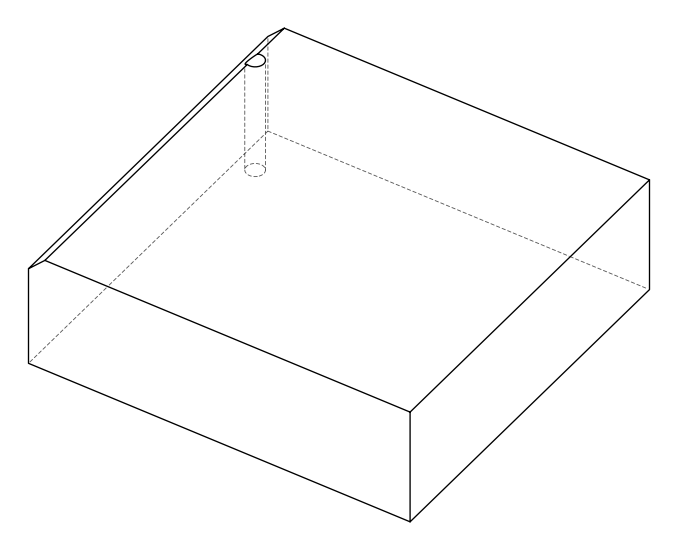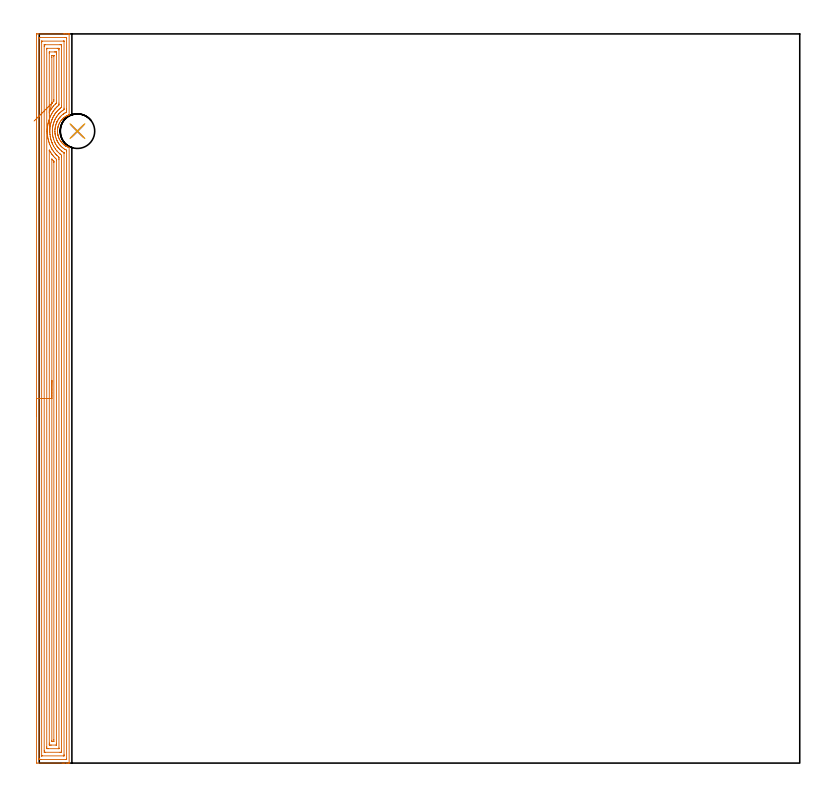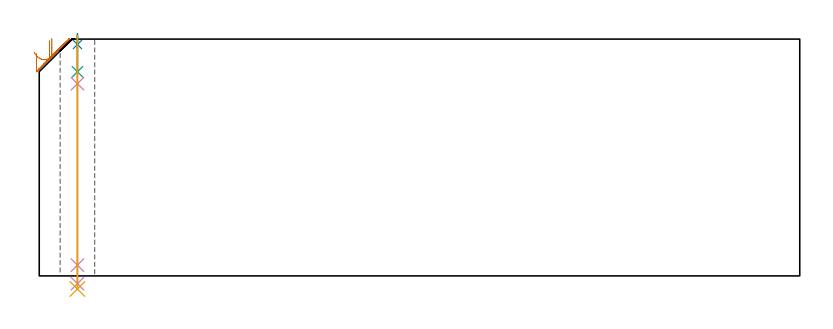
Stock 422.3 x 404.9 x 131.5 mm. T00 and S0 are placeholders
(PLAN: 5 operations, 4 tool changes, 24.2 min)
(1 AREA_MILL | FG_CHAMFER_SURFACE | UGT0205_001 | 22.87 min | 66330 mm3)
(2 SPOT_DRILL | STEP1HOLE | NXT0321_9005460120000 | 0.05 min | 170 mm3)
(3 DRILL_BLIND_HOLE_INTO_CENTER | STEP1HOLE | NXT0301_092 | 0.08 min | 1716 mm3)
(4 GUN_DRILL_THROUGH_HOLE | STEP1HOLE | UGT0307_009 | 0.66 min | 12939 mm3)
(5 DRILL_TO_ENLARGE_THROUGH_HOLE | STEP1HOLE | UGT0301_259 | 0.56 min | 22954 mm3)
(TOOL UGT0205_001 | Chamfer Mill 20 x 3 x 45 deg. | D20 FL50 Z2)
(TOOL NXT0321_9005460120000 | NC Spot Drill, 142deg, 12mm, Carbide, Uncoated | D12 PA142 FL30 Z2)
(TOOL NXT0301_092 | Carbide Drill 12.1mm [860.1-1210-061A1-MM 2214] | D12.1 PA140 FL77 Z2)
(TOOL UGT0307_009 | Gun Drill 12 mm | D12 PA130 FL24 Z1)
(TOOL UGT0301_259 | Twist Drill 19.2 mm | D19.2 PA118 FL140 Z2)
(OP 1 AREA_MILL)
G17 G21 G94 G90
T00 M6
G54
G17 G0 G90 X-1.5 Y192.45 S1061 M3
G43 Z141.5 H0
Z123.4
G94 G1 Y192.488 Z122.528 F250.
Y192.602 Z121.664
Y192.791 Z120.812
Y193.053 Z119.98
Y193.387 Z119.174
Y193.79 Z118.4
Y194.258 Z117.664
Y194.79 Z116.972
Y195.379 Z116.329
Y196.022 Z115.74
Y196.714 Z115.209
Y197.45 Z114.74
Y198.224 Z114.337
Y199.03 Z114.003
Y199.862 Z113.741
Y200.713 Z113.552
Y201.578 Z113.438
Y202.45 Z113.4
Y403.979
X-1.499 Y404.286 Z113.401
X-1.494 Y404.866 Z113.404
X-1.492 Y404.893 Z113.406
X-0.915 Y404.897 Z113.983
X-0.302 Y404.9 Z114.595
X13.342 Z128.236
X13.898 Z128.795
X14.233 Z129.129
X14.789 Z129.685
X15.124 Z130.019
X15.793 Z130.692
X16.16 Z131.06
X16.548 Y404.897 Z131.44
X16.592 Y404.894 Z131.483
X16.597 Y404.892 Z131.488
X16.6 Y404.732 Z131.5
Y360.001
X16.595 Y359.993 Z131.494
X16.585 Y359.981 Z131.484
X16.537 Y359.962 Z131.436
X16.143 Y359.809 Z131.04
X15.702 Y359.624 Z130.6
X15.569 Y359.562 Z130.465
X15.561 Y359.559 Z130.457
X15.485 Y359.52 Z130.384
X15.184 Y359.364 Z130.084
X14.814 Y359.157 Z129.713
X14.678 Y359.071 Z129.576
X14.434 Y358.918 Z129.333
X14.061 Y358.666 Z128.96
X13.927 Y358.566 Z128.827
X13.719 Y358.396 Z128.619
X13.477 Y358.198 Z128.376
X13.416 Y358.143 Z128.314
X13.342 Y358.076 Z128.238
X13.282 Y358.025 Z128.181
X13.08 Y357.846 Z127.979
X13.045 Y357.813 Z127.942
X13.041 Y357.811 Z127.939
X13.014 Y357.785 Z127.913
X13.002 Y357.773 Z127.901
X12.59 Y357.334 Z127.488
X12.517 Y357.25 Z127.415
X12.451 Y357.173 Z127.346
X12.363 Y357.074 Z127.262
X12.257 Y356.953 Z127.156
X12.194 Y356.881 Z127.093
X12.155 Y356.83 Z127.053
X11.853 Y356.413 Z126.75
X11.568 Y355.988 Z126.465
X11.268 Y355.481 Z126.166
X11.128 Y355.209 Z126.028
X11.07 Y355.095 Z125.97
X10.872 Y354.651 Z125.771
X10.723 Y354.273 Z125.619
X10.694 Y354.203 Z125.592
X10.544 Y353.758 Z125.443
X10.411 Y353.31 Z125.311
X10.38 Y353.193 Z125.28
X10.327 Y352.934 Z125.222
X10.299 Y352.806 Z125.196
X10.229 Y352.417 Z125.125
X10.171 Y351.991 Z125.068
X10.169 Y351.971 Z125.065
X10.164 Y351.905 Z125.058
X10.129 Y351.525 Z125.024
X10.112 Y351.14 Z125.009
X10.109 Y351.078 Z125.007
X10.112 Y350.632 Z125.008
X10.123 Y350.429 Z125.016
X10.125 Y350.382 Z125.02
X10.127 Y350.348 Z125.023
X10.135 Y350.185 Z125.032
X10.174 Y349.808 Z125.066
X10.18 Y349.739 Z125.074
X10.198 Y349.613 Z125.094
X10.244 Y349.292 Z125.142
X10.314 Y348.915 Z125.21
X10.326 Y348.847 Z125.224
X10.334 Y348.803 Z125.234
X10.351 Y348.726 Z125.251
X10.372 Y348.643 Z125.271
X10.381 Y348.607 Z125.28
X10.573 Y347.954 Z125.47
X10.636 Y347.774 Z125.533
X10.669 Y347.678 Z125.566
X10.705 Y347.575 Z125.6
X10.729 Y347.505 Z125.625
X10.907 Y347.061 Z125.804
X11.08 Y346.686 Z125.979
X11.176 Y346.496 Z126.075
X11.268 Y346.316 Z126.166
X11.314 Y346.236 Z126.211
X11.352 Y346.169 Z126.249
X11.63 Y345.718 Z126.528
X11.924 Y345.276 Z126.824
X12.037 Y345.122 Z126.936
X12.098 Y345.045 Z126.997
X12.154 Y344.974 Z127.052
X12.658 Y344.383 Z127.555
X12.847 Y344.184 Z127.743
X13.042 Y343.993 Z127.938
X13.197 Y343.854 Z128.094
X13.342 Y343.725 Z128.238
X13.528 Y343.556 Z128.427
X13.601 Y343.491 Z128.501
X13.762 Y343.36 Z128.662
X13.787 Y343.341 Z128.687
X13.819 Y343.317 Z128.719
X13.928 Y343.235 Z128.827
X14.367 Y342.929 Z129.265
X14.585 Y342.788 Z129.484
X14.678 Y342.728 Z129.574
X14.777 Y342.663 Z129.676
X14.814 Y342.639 Z129.713
X14.882 Y342.598 Z129.781
X14.995 Y342.537 Z129.894
X15.124 Y342.469 Z130.019
X15.289 Y342.38 Z130.186
X15.319 Y342.366 Z130.217
X15.569 Y342.244 Z130.466
X15.702 Y342.179 Z130.599
X15.961 Y342.068 Z130.861
X16.142 Y341.991 Z131.042
X16.243 Y341.952 Z131.143
X16.536 Y341.837 Z131.435
X16.595 Y341.806 Z131.492
X16.6 Y341.77 Z131.5
Y0.168
X16.597 Y0.01 Z131.488
X16.55 Y0.007 Z131.441
X16.16 Y0. Z131.06
X15.793 Z130.692
X15.124 Z130.019
X13.898 Z128.795
X13.342 Z128.236
X12.729 Z127.624
X-1.193 Y0.001 Z113.704
X-1.492 Y0.01 Z113.406
X-1.499 Y0.307 Z113.399
Y0.329
X-1.5 Y202.45 Z113.4
X-0.086 Z114.814
X-0.085 Y402.561 Z114.815
X-0.084 Y402.624 Z114.816
X-0.079 Y402.748 Z114.821
X-0.067 Y402.89 Z114.833
X-0.024 Y402.892 Z114.876
X0.469 Y402.899 Z115.369
X14.233 Y402.9 Z129.133
X14.726 Y402.898 Z129.626
X15.124 Y402.892 Z130.024
X15.174 Y402.89 Z130.074
X15.181 Y402.686 Z130.081
X15.185 Y402.562 Z130.085
Y402.5
X15.186 Y402.437 Z130.086
Y363.142
X15.183 Y362.311 Z130.083
X15.181 Y362.254 Z130.081
X15.124 Y361.472 Z130.024
X15.091 Y361.451 Z129.991
X15.036 Y361.418 Z129.936
X14.518 Y361.132 Z129.418
X14.233 Y360.969 Z129.133
X13.959 Y360.799 Z128.859
X13.534 Y360.525 Z128.434
X13.421 Y360.445 Z128.321
X13.342 Y360.384 Z128.242
X12.927 Y360.047 Z127.827
X12.433 Y359.632 Z127.333
X11.996 Y359.194 Z126.896
X11.569 Y358.739 Z126.469
X11.563 Y358.732 Z126.463
X11.163 Y358.243 Z126.063
X10.87 Y357.846 Z125.77
X10.787 Y357.727 Z125.687
X10.669 Y357.548 Z125.569
X10.439 Y357.183 Z125.339
X10.302 Y356.953 Z125.202
X10.112 Y356.618 Z125.012
X9.829 Y356.059 Z124.729
X9.819 Y356.039 Z124.719
X9.812 Y356.024 Z124.712
X9.778 Y355.944 Z124.678
X9.552 Y355.393 Z124.452
X9.462 Y355.166 Z124.362
X9.315 Y354.737 Z124.215
X9.167 Y354.273 Z124.067
X9.131 Y354.151 Z124.031
X9.106 Y354.054 Z124.006
X8.95 Y353.38 Z123.85
X8.887 Y353.069 Z123.787
X8.811 Y352.563 Z123.711
X8.801 Y352.487 Z123.701
X8.729 Y351.752 Z123.629
X8.72 Y351.594 Z123.62
X8.701 Y350.887 Z123.601
X8.702 Y350.701 Z123.602
X8.735 Y349.96 Z123.635
X8.748 Y349.808 Z123.648
X8.789 Y349.416 Z123.689
X8.849 Y348.952 Z123.749
X8.855 Y348.915 Z123.755
X8.887 Y348.726 Z123.787
X9.031 Y348.022 Z123.931
X9.05 Y347.94 Z123.95
X9.08 Y347.828 Z123.98
X9.291 Y347.129 Z124.191
X9.507 Y346.507 Z124.407
X9.617 Y346.236 Z124.517
X9.778 Y345.858 Z124.678
X9.941 Y345.506 Z124.841
X9.973 Y345.44 Z124.873
X10.024 Y345.343 Z124.924
X10.323 Y344.795 Z125.223
X10.54 Y344.449 Z125.44
X10.669 Y344.252 Z125.569
X10.95 Y343.84 Z125.85
X11.163 Y343.556 Z126.063
X11.56 Y343.084 Z126.46
X11.932 Y342.663 Z126.832
X12.451 Y342.165 Z127.351
X12.893 Y341.77 Z127.793
X13.342 Y341.424 Z128.242
X14.141 Y340.877 Z129.041
X14.233 Y340.819 Z129.133
X14.38 Y340.729 Z129.28
X15.124 Y340.342 Z130.024
X15.169 Y340.315 Z130.069
X15.178 Y340.309 Z130.078
X15.181 Y340.253 Z130.081
X15.184 Y340.171 Z130.084
X15.185 Y340.046 Z130.085
X15.186 Y339.984 Z130.086
X15.185 Y2.339 Z130.085
X15.184 Y2.276 Z130.084
X15.179 Y2.153 Z130.079
X15.167 Y2.01 Z130.067
X15.124 Y2.008 Z130.024
X14.631 Y2.001 Z129.531
X0.867 Y2. Z115.767
X0.374 Y2.001 Z115.274
X-0.024 Y2.008 Z114.876
X-0.074 Y2.01 Z114.826
X-0.081 Y2.214 Z114.819
X-0.085 Y2.338 Z114.815
Y2.4
X-0.086 Y2.463 Z114.814
Y202.45
X1.328 Z116.228
X1.329 Y400.251 Z116.229
X1.33 Y400.713 Z116.23
X1.332 Y400.821 Z116.232
X1.335 Y400.873 Z116.235
X1.338 Y400.89 Z116.238
X1.386 Y400.893 Z116.286
X1.573 Y400.899 Z116.473
X13.528 Z128.428
X13.652 Y400.896 Z128.552
X13.75 Y400.89 Z128.65
X13.766 Y400.886 Z128.666
X13.768 Y400.88 Z128.668
X13.77 Y400.857 Z128.67
X13.771 Y400.713 Z128.671
Y363.667
X13.769 Y363.204 Z128.669
X13.767 Y362.989 Z128.667
X13.764 Y362.887 Z128.664
X13.701 Y362.843 Z128.601
X13.165 Y362.488 Z128.065
X12.901 Y362.311 Z127.801
X12.643 Y362.118 Z127.543
X12.451 Y361.968 Z127.351
X12.149 Y361.72 Z127.049
X11.789 Y361.418 Z126.689
X11.669 Y361.309 Z126.569
X11.56 Y361.204 Z126.46
X11.219 Y360.866 Z126.119
X10.893 Y360.525 Z125.793
X10.786 Y360.407 Z125.686
X10.669 Y360.273 Z125.569
X10.378 Y359.923 Z125.278
X10.144 Y359.632 Z125.044
X9.988 Y359.421 Z124.888
X9.778 Y359.124 Z124.678
X9.623 Y358.894 Z124.523
X9.523 Y358.739 Z124.423
X9.281 Y358.343 Z124.181
X8.991 Y357.846 Z123.891
X8.954 Y357.778 Z123.854
X8.887 Y357.644 Z123.787
X8.663 Y357.176 Z123.563
X8.563 Y356.953 Z123.463
X8.394 Y356.553 Z123.294
X8.196 Y356.059 Z123.096
X8.143 Y355.912 Z123.043
X7.996 Y355.483 Z122.896
X7.92 Y355.242 Z122.82
X7.898 Y355.166 Z122.798
X7.799 Y354.818 Z122.699
X7.73 Y354.54 Z122.63
X7.668 Y354.273 Z122.568
X7.567 Y353.809 Z122.467
X7.493 Y353.38 Z122.393
X7.441 Y353.043 Z122.341
X7.374 Y352.487 Z122.274
X7.348 Y352.243 Z122.248
X7.321 Y351.935 Z122.221
X7.304 Y351.594 Z122.204
X7.298 Y351.401 Z122.198
X7.288 Y350.701 Z122.188
X7.293 Y350.512 Z122.193
X7.325 Y349.808 Z122.225
X7.346 Y349.566 Z122.246
X7.417 Y348.915 Z122.317
X7.471 Y348.548 Z122.371
X7.564 Y348.022 Z122.464
X7.68 Y347.445 Z122.58
X7.76 Y347.129 Z122.66
X7.996 Y346.306 Z122.896
X8.019 Y346.236 Z122.919
X8.031 Y346.2 Z122.931
X8.351 Y345.343 Z123.251
X8.609 Y344.728 Z123.509
X8.742 Y344.449 Z123.642
X8.887 Y344.163 Z123.787
X9.219 Y343.556 Z124.119
X9.778 Y342.667 Z124.678
X9.784 Y342.657 Z124.684
X10.128 Y342.188 Z125.028
X10.307 Y341.96 Z125.207
X10.46 Y341.77 Z125.36
X10.669 Y341.529 Z125.569
X10.974 Y341.187 Z125.874
X11.274 Y340.877 Z126.174
X11.56 Y340.604 Z126.46
X12.255 Y339.984 Z127.155
X12.451 Y339.834 Z127.351
X13.014 Y339.42 Z127.914
X13.599 Y339.026 Z128.499
X13.727 Y338.937 Z128.627
X13.766 Y338.909 Z128.666
X13.767 Y338.901 Z128.667
X13.769 Y338.875 Z128.669
X13.771 Y338.661 Z128.671
Y4.649
X13.77 Y4.187 Z128.67
X13.768 Y4.079 Z128.668
X13.765 Y4.027 Z128.665
X13.761 Y4.01 Z128.661
X13.713 Y4.007 Z128.613
X13.527 Y4.001 Z128.427
X1.572 Z116.472
X1.448 Y4.004 Z116.348
X1.35 Y4.01 Z116.25
X1.334 Y4.013 Z116.234
X1.332 Y4.02 Z116.232
X1.33 Y4.043 Z116.23
X1.329 Y4.187 Z116.229
X1.328 Y202.45 Z116.228
X2.743 Z117.643
Y398.034
X2.748 Y398.829 Z117.648
X2.749 Y398.879 Z117.649
X2.786 Y398.89 Z117.686
X2.893 Y398.894 Z117.793
X3.109 Y398.897 Z118.009
X3.54 Y398.9 Z118.44
X11.587 Z126.487
X12.003 Y398.898 Z126.903
X12.211 Y398.894 Z127.111
X12.314 Y398.89 Z127.214
X12.351 Y398.882 Z127.251
X12.357 Y398.034 Z127.257
Y364.99
X12.352 Y364.196 Z127.252
X12.35 Y364.173 Z127.25
X12.337 Y364.16 Z127.237
X12.259 Y364.097 Z127.159
X11.864 Y363.792 Z126.764
X11.56 Y363.551 Z126.46
X11.369 Y363.395 Z126.269
X11.145 Y363.204 Z126.045
X10.895 Y362.977 Z125.795
X10.669 Y362.763 Z125.569
X10.442 Y362.538 Z125.342
X10.219 Y362.311 Z125.119
X10.007 Y362.081 Z124.907
X9.778 Y361.825 Z124.678
X9.59 Y361.606 Z124.49
X9.434 Y361.418 Z124.334
X9.193 Y361.111 Z124.093
X8.887 Y360.698 Z123.787
X8.814 Y360.597 Z123.714
X8.764 Y360.525 Z123.664
X8.519 Y360.157 Z123.419
X8.195 Y359.632 Z123.095
X8.121 Y359.506 Z123.021
X7.996 Y359.286 Z122.896
X7.804 Y358.931 Z122.704
X7.707 Y358.739 Z122.607
X7.509 Y358.333 Z122.409
X7.289 Y357.846 Z122.189
X7.233 Y357.716 Z122.133
X7.104 Y357.407 Z122.004
X6.977 Y357.08 Z121.877
X6.93 Y356.953 Z121.83
X6.749 Y356.416 Z121.649
X6.636 Y356.059 Z121.536
X6.538 Y355.735 Z121.438
X6.386 Y355.166 Z121.286
X6.352 Y355.027 Z121.252
X6.213 Y354.418 Z121.113
X6.19 Y354.297 Z121.09
X6.185 Y354.273 Z121.085
X6.067 Y353.527 Z120.967
X6.046 Y353.38 Z120.946
X5.971 Y352.73 Z120.871
X5.946 Y352.487 Z120.846
X5.902 Y351.906 Z120.802
X5.89 Y351.594 Z120.79
X5.878 Y351.037 Z120.778
X5.874 Y350.701 Z120.774
X5.893 Y350.129 Z120.793
X5.908 Y349.808 Z120.808
X5.958 Y349.171 Z120.858
X5.986 Y348.915 Z120.886
X6.082 Y348.154 Z120.982
X6.103 Y348.022 Z121.003
X6.213 Y347.394 Z121.113
X6.267 Y347.129 Z121.167
X6.281 Y347.061 Z121.181
X6.392 Y346.599 Z121.292
X6.491 Y346.236 Z121.391
X6.602 Y345.846 Z121.502
X6.76 Y345.343 Z121.66
X7.062 Y344.492 Z121.962
X7.078 Y344.449 Z121.978
X7.104 Y344.382 Z122.004
X7.466 Y343.556 Z122.366
X7.811 Y342.848 Z122.711
X7.912 Y342.663 Z122.812
X7.996 Y342.519 Z122.896
X8.454 Y341.77 Z123.354
X8.887 Y341.113 Z123.787
X9.054 Y340.877 Z123.954
X9.675 Y340.087 Z124.575
X9.762 Y339.984 Z124.662
X9.778 Y339.966 Z124.678
X10.196 Y339.514 Z125.096
X10.609 Y339.091 Z125.509
X10.669 Y339.034 Z125.569
X11.287 Y338.471 Z126.187
X11.56 Y338.236 Z126.46
X11.604 Y338.198 Z126.504
X12.35 Y337.592 Z127.25
X12.355 Y337.4 Z127.255
X12.356 Y337.305 Z127.256
X12.357 Y336.505 Z127.257
Y6.866
X12.352 Y6.071 Z127.252
X12.351 Y6.021 Z127.251
X12.314 Y6.01 Z127.214
X12.207 Y6.006 Z127.107
X11.991 Y6.003 Z126.891
X11.56 Y6. Z126.46
X3.513 Z118.413
X3.097 Y6.002 Z117.997
X2.889 Y6.006 Z117.789
X2.786 Y6.01 Z117.686
X2.749 Y6.018 Z117.649
X2.743 Y6.866 Z117.643
Y202.45
X4.157 Z119.057
Y396.523
X4.159 Y396.798 Z119.059
X4.162 Y396.876 Z119.062
X4.164 Y396.891 Z119.064
X4.168 Y396.894 Z119.068
X4.188 Y396.897 Z119.088
X4.269 Y396.899 Z119.169
X4.431 Y396.9 Z119.331
X10.018 Z124.918
X10.669 Y396.897 Z125.569
X10.916 Y396.893 Z125.816
X10.937 Y396.882 Z125.837
X10.939 Y396.87 Z125.839
X10.942 Y396.248 Z125.842
X10.943 Y395.973 Z125.843
Y366.502
X10.939 Y365.883 Z125.839
X10.936 Y365.615 Z125.836
X10.926 Y365.36 Z125.826
X10.589 Y365.07 Z125.489
X10.498 Y364.99 Z125.398
X10.118 Y364.649 Z125.018
X9.778 Y364.326 Z124.678
X9.662 Y364.213 Z124.562
X9.547 Y364.097 Z124.447
X9.229 Y363.754 Z124.129
X8.887 Y363.382 Z123.787
X8.804 Y363.287 Z123.704
X8.734 Y363.204 Z123.634
X8.404 Y362.794 Z123.304
X8.029 Y362.311 Z122.929
X8.014 Y362.292 Z122.914
X7.996 Y362.265 Z122.896
X7.653 Y361.761 Z122.553
X7.428 Y361.418 Z122.328
X7.104 Y360.901 Z122.004
X6.965 Y360.665 Z121.865
X6.886 Y360.525 Z121.786
X6.65 Y360.087 Z121.55
X6.421 Y359.632 Z121.321
X6.353 Y359.491 Z121.253
X6.213 Y359.189 Z121.113
X6.076 Y358.876 Z120.976
X6.019 Y358.739 Z120.919
X5.819 Y358.241 Z120.719
X5.665 Y357.846 Z120.565
X5.577 Y357.59 Z120.477
X5.362 Y356.953 Z120.262
X5.353 Y356.922 Z120.253
X5.322 Y356.825 Z120.222
X5.156 Y356.226 Z120.056
X5.113 Y356.059 Z120.013
X4.98 Y355.51 Z119.88
X4.904 Y355.166 Z119.804
X4.823 Y354.774 Z119.723
X4.738 Y354.273 Z119.638
X4.695 Y354.009 Z119.595
X4.611 Y353.38 Z119.511
X4.592 Y353.219 Z119.492
X4.52 Y352.487 Z119.42
X4.514 Y352.405 Z119.414
X4.47 Y351.594 Z119.37
X4.468 Y351.557 Z119.368
X4.454 Y350.701 Z119.354
Y350.679
X4.486 Y349.808 Z119.386
X4.488 Y349.751 Z119.388
X4.554 Y348.915 Z119.454
X4.567 Y348.779 Z119.467
X4.662 Y348.022 Z119.562
X4.698 Y347.754 Z119.598
X4.808 Y347.129 Z119.708
X4.896 Y346.663 Z119.796
X4.989 Y346.236 Z119.889
X5.175 Y345.491 Z120.075
X5.217 Y345.343 Z120.117
X5.322 Y344.985 Z120.222
X5.495 Y344.449 Z120.395
X5.585 Y344.186 Z120.485
X5.82 Y343.556 Z120.72
X6.166 Y342.711 Z121.066
X6.187 Y342.663 Z121.087
X6.213 Y342.605 Z121.113
X6.625 Y341.77 Z121.525
X6.791 Y341.457 Z121.691
X7.104 Y340.908 Z122.004
X7.123 Y340.877 Z122.023
X7.151 Y340.83 Z122.051
X7.698 Y339.984 Z122.598
X7.996 Y339.545 Z122.896
X8.347 Y339.091 Z123.247
X8.887 Y338.425 Z123.787
X9.086 Y338.198 Z123.986
X9.418 Y337.842 Z124.318
X9.778 Y337.48 Z124.678
X9.958 Y337.305 Z124.858
X10.669 Y336.656 Z125.569
X10.936 Y336.412 Z125.836
X10.939 Y336.141 Z125.839
X10.942 Y335.519 Z125.842
X10.943 Y335.244 Z125.843
Y8.377
X10.941 Y8.102 Z125.841
X10.938 Y8.024 Z125.838
X10.936 Y8.009 Z125.836
X10.932 Y8.006 Z125.832
X10.912 Y8.003 Z125.812
X10.831 Y8.001 Z125.731
X10.669 Y8. Z125.569
X5.082 Z119.982
X4.431 Y8.003 Z119.331
X4.184 Y8.007 Z119.084
X4.163 Y8.018 Z119.063
X4.161 Y8.03 Z119.061
X4.158 Y8.652 Z119.058
X4.157 Y8.927 Z119.057
Y202.45
X5.571 Z120.471
X5.572 Y339.984 Z120.472
X5.575 Y340.273 Z120.475
X5.577 Y340.345 Z120.477
X5.58 Y340.374 Z120.48
X5.614 Y340.318 Z120.514
X5.812 Y339.984 Z120.712
X6.213 Y339.32 Z121.113
X6.356 Y339.091 Z121.256
X6.604 Y338.699 Z121.504
X6.95 Y338.198 Z121.85
X7.104 Y337.987 Z122.004
X7.642 Y337.305 Z122.542
X7.996 Y336.872 Z122.896
X8.413 Y336.412 Z123.313
X8.887 Y335.923 Z123.787
X9.518 Y335.313 Z124.418
X9.522 Y335.276 Z124.422
X9.524 Y335.197 Z124.424
X9.528 Y334.876 Z124.428
X9.529 Y10.688 Z124.429
X9.528 Y10.438 Z124.428
X9.524 Y10.116 Z124.424
X9.522 Y10.038 Z124.422
X9.517 Y10.01 Z124.417
X9.469 Y10.007 Z124.369
X9.322 Y10.002 Z124.222
X6.65 Y10. Z121.55
X6.213 Y10.001 Z121.113
X5.757 Y10.003 Z120.657
X5.607 Y10.01 Z120.507
X5.578 Y10.014 Z120.478
X5.576 Y10.067 Z120.476
X5.573 Y10.187 Z120.473
X5.572 Y10.438 Z120.472
X5.571 Y11.082 Z120.471
Y202.45
X6.985 Z121.885
X6.986 Y335.103 Z121.886
X6.988 Y335.263 Z121.888
X6.992 Y335.389 Z121.892
X6.995 Y335.429 Z121.895
X7.739 Y334.626 Z122.639
X7.996 Y334.353 Z122.896
X8.071 Y334.271 Z122.971
X8.105 Y334.233 Z123.005
X8.109 Y334.09 Z123.009
X8.113 Y333.852 Z123.013
X8.114 Y333.733 Z123.014
X8.115 Y333.613 Z123.015
X8.114 Y12.998 Z123.014
X8.111 Y12.224 Z123.011
X8.108 Y12.112 Z123.008
X8.101 Y12.01 Z123.001
X7.996 Y12.008 Z122.896
X7.327 Y12.001 Z122.227
X7.104 Z122.004
X7.03 Y12.003 Z121.93
X7.004 Y12.006 Z121.904
X6.994 Y12.009 Z121.894
X6.992 Y12.027 Z121.892
X6.988 Y12.105 Z121.888
X6.986 Y12.224 Z121.886
X6.985 Y12.344 Z121.885
Y202.45
Y203.322 Z121.923
Y204.186 Z122.037
Y205.038 Z122.226
Y205.87 Z122.488
Y206.676 Z122.822
Y207.45 Z123.225
Y208.186 Z123.694
Y208.878 Z124.225
Y209.521 Z124.814
Y210.11 Z125.457
Y210.641 Z126.15
Y211.11 Z126.885
Y211.513 Z127.659
Y211.847 Z128.465
Y212.109 Z129.297
Y212.298 Z130.149
Y212.412 Z131.014
Y212.45 Z131.885
G0 Z141.5
X5.716 Y351.559
Z130.617
G1 Y351.585 Z129.745
X5.715 Y351.687 Z128.879
X5.712 Y351.864 Z128.025
X5.709 Y352.114 Z127.189
X5.704 Y352.437 Z126.378
X5.699 Y352.829 Z125.599
X5.692 Y353.287 Z124.857
X5.685 Y353.809 Z124.157
X5.677 Y354.389 Z123.506
X5.668 Y355.024 Z122.908
X5.658 Y355.708 Z122.367
X5.648 Y356.437 Z121.888
X5.638 Y357.205 Z121.475
X5.626 Y358.007 Z121.13
X5.615 Y358.835 Z120.856
X5.603 Y359.684 Z120.655
X5.591 Y360.547 Z120.529
X5.579 Y361.418 Z120.479
X5.574 Y361.775 Z120.474
X5.572 Y362.061 Z120.472
X5.571 Y362.311 Z120.471
Y394.212
X5.572 Y394.462 Z120.472
X5.576 Y394.784 Z120.476
X5.578 Y394.862 Z120.478
X5.583 Y394.89 Z120.483
X5.631 Y394.893 Z120.531
X5.778 Y394.898 Z120.678
X8.45 Y394.9 Z123.35
X8.887 Y394.899 Z123.787
X9.343 Y394.897 Z124.243
X9.493 Y394.89 Z124.393
X9.522 Y394.886 Z124.422
X9.524 Y394.833 Z124.424
X9.527 Y394.713 Z124.427
X9.528 Y394.462 Z124.428
X9.529 Y393.818 Z124.429
X9.528 Y366.776 Z124.428
X9.526 Y366.616 Z124.426
X9.523 Y366.536 Z124.423
X9.521 Y366.501 Z124.421
X9.495 Y366.475 Z124.395
X9.339 Y366.323 Z124.239
X8.887 Y365.891 Z123.787
X8.879 Y365.883 Z123.779
X8.019 Y364.967 Z122.919
X7.996 Y364.939 Z122.896
X7.618 Y364.476 Z122.518
X7.312 Y364.097 Z122.212
X7.222 Y363.98 Z122.122
X7.104 Y363.822 Z122.004
X6.848 Y363.461 Z121.748
X6.669 Y363.204 Z121.569
X6.488 Y362.929 Z121.388
X6.213 Y362.506 Z121.113
X6.138 Y362.386 Z121.038
X6.092 Y362.311 Z120.992
X6.003 Y362.158 Z120.903
X5.81 Y361.822 Z120.71
X5.58 Y361.418 Z120.48
X5.579 Z120.479
X6.993 Y366.373 Z121.893
X6.991 Y366.419 Z121.891
X6.987 Y366.657 Z121.887
X6.986 Y366.776 Z121.886
X6.985 Y366.896 Z121.885
Y391.902
X6.989 Y392.676 Z121.889
X6.992 Y392.789 Z121.892
X6.999 Y392.89 Z121.899
X7.104 Y392.892 Z122.004
X7.773 Y392.899 Z122.673
X7.996 Z122.896
X8.07 Y392.897 Z122.97
X8.096 Y392.894 Z122.996
X8.106 Y392.891 Z123.006
X8.108 Y392.873 Z123.008
X8.112 Y392.795 Z123.012
X8.114 Y392.676 Z123.014
X8.115 Y392.556 Z123.015
X8.114 Y368.444 Z123.014
X8.108 Y367.669 Z123.008
X8.1 Y367.565 Z123.
X7.996 Y367.452 Z122.896
X7.364 Y366.776 Z122.264
X7.013 Y366.392 Z121.913
X6.993 Y366.373 Z121.893
X6.474 Y365.854 Z121.421
X5.928 Y365.308 Z121.014
X5.36 Y364.74 Z120.677
X4.772 Y364.152 Z120.411
X4.17 Y363.55 Z120.218
X3.559 Y362.939 Z120.1
X2.943 Y362.323 Z120.058
X2.327 Y361.707 Z120.092
X1.715 Y361.095 Z120.202
X1.112 Y360.492 Z120.387
X0.523 Y359.903 Z120.645
X-0.048 Y359.332 Z120.975
X-0.597 Y358.783 Z121.375
X-1.119 Y358.262 Z121.84
X-1.61 Y357.77 Z122.368
X-2.067 Y357.314 Z122.954
X-2.485 Y356.895 Z123.595
X-2.863 Y356.517 Z124.284
G0 Z141.5
M5
M2
(OP 2 SPOT_DRILL)
G17 G21 G94 G90
T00 M6
G54
G17 G0 G90 X21.2 Y350.9 S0 M3
G43 Z141.5 H0
G94 G81 G98 Z128.5 F250. R134.5
G80
M5
M2
(OP 3 DRILL_BLIND_HOLE_INTO_CENTER)
G17 G21 G94 G90
T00 M6
G54
G17 G0 G90 X21.2 Y350.9 S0 M3
G43 Z141.5 H1
G94 G81 G98 Z113.35 F250. R133.5
G80
M5
M2
(OP 4 GUN_DRILL_THROUGH_HOLE)
G17 G21 G94 G90
T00 M6
G54
G17 G0 G90 X21.2 Y350.9 M8
G43 Z141.5 H0
Z127.774
S716 M3
G94 G1 Z106.736 F125. M26
G4 X.084
Z6. F250.
G4 X.084
Z-4.298 F125.
G4 X.084
M5
M9
G0 Z127.774
Z141.5
M2
(OP 5 DRILL_TO_ENLARGE_THROUGH_HOLE)
G17 G21 G94 G90
T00 M6
G54
G17 G0 G90 X21.2 Y350.9 S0 M3
G43 Z141.5 H0
G94 G73 G98 Z-7.268 F250. Q17.346 R133.5
G80
M5
M2
